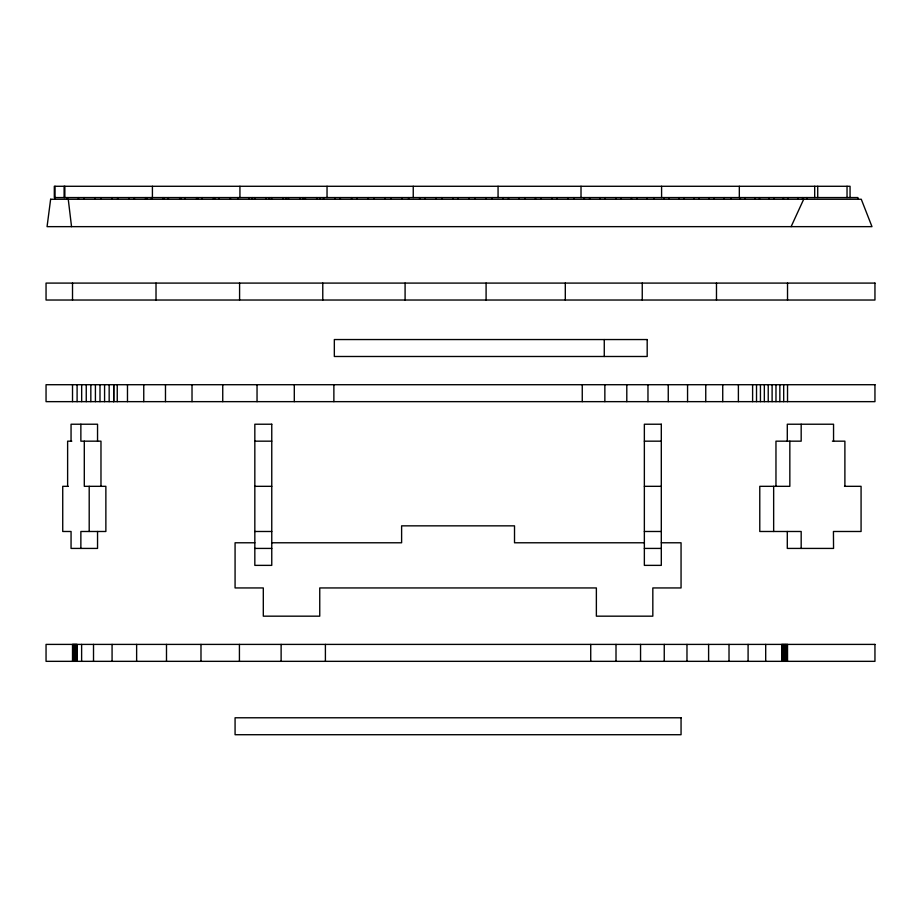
<?xml version="1.0" encoding="UTF-8"?>
<svg xmlns="http://www.w3.org/2000/svg" width="921" height="921" viewBox="0 0 921 921"><rect width="100%" height="100%" fill="white"/><g stroke="black" fill="none" stroke-linecap="round" stroke-linejoin="round"><path stroke-width="1.38" d="M791.116 226.647L803.699 199.258M71.803 441.171L67.624 441.171L67.624 486.323M254.829 441.171L271.764 441.171M644.355 441.171L661.301 441.171M832.4 441.171L844.891 441.171L844.891 486.323M68.292 486.323L62.732 486.323L62.732 531.486L71.067 531.486L71.055 548.421L97.545 548.421L97.545 531.486M254.829 486.323L271.764 486.323M644.355 486.323L661.301 486.323M844.499 486.323L861.077 486.323L861.077 531.486L833.436 531.486L833.551 548.421L787.294 548.421L787.294 531.486M254.829 531.486L271.764 531.486M644.355 531.486L661.301 531.486M254.829 542.78L235.074 542.78L235.074 587.943L263.302 587.943L263.302 616.172L319.748 616.172L319.748 587.943L596.371 587.943L596.371 616.172L652.828 616.172L652.828 587.943L681.056 587.943L681.056 542.78L661.301 542.78M271.764 542.78L401.614 542.78L401.614 525.845L514.517 525.845L514.517 542.78L644.355 542.78M254.829 548.421L271.764 548.421M644.355 548.421L661.301 548.421M68.258 199.258L71.539 226.647M857.923 199.258L857.923 197.566L54.316 197.566L54.316 186.284L850.06 186.284L850.06 197.566M847.032 186.284L847.032 197.566M833.551 441.171L833.551 424.224L787.294 424.224L787.294 441.171M817.721 186.284L817.721 197.566M814.694 186.284L814.694 197.566M806.808 197.566L806.808 199.258M802.571 197.566L802.571 199.258M801.178 424.224L801.178 441.171L775.966 441.171L775.966 486.323M801.178 548.421L801.178 531.486L759.779 531.486L759.779 486.323L789.838 486.323L789.838 441.171M797.782 197.566L797.782 199.258M788.215 197.566L788.215 199.258M787.524 283.092L787.524 300.027M787.524 384.713L787.524 401.648M787.524 644.401L787.524 661.336M786.879 644.401L786.879 661.336M786.235 644.401L786.235 661.336M785.59 644.401L785.59 661.336M784.945 644.401L784.945 661.336M784.301 644.401L784.301 661.336M783.69 384.713L783.69 401.648M783.656 644.401L783.656 661.336M783.426 197.566L783.426 199.258M783.011 644.401L783.011 661.336M782.366 644.401L782.366 661.336M781.722 644.401L781.722 661.336M779.845 384.713L779.845 401.648M775.977 384.713L775.977 401.648M773.859 197.566L773.859 199.258M773.652 486.323L773.652 531.486M772.109 384.713L772.109 401.648M769.07 197.566L769.07 199.258M768.229 384.713L768.229 401.648M765.696 644.401L765.696 661.336M764.338 384.713L764.338 401.648M760.435 384.713L760.435 401.648M759.503 197.566L759.503 199.258M756.521 384.713L756.521 401.648M754.713 197.566L754.713 199.258M752.607 384.713L752.607 401.648M748.094 644.401L748.094 661.336M745.147 197.566L745.147 199.258M740.357 197.566L740.357 199.258M739.321 186.284L739.321 197.566M738.389 384.713L738.389 401.648M730.79 197.566L730.79 199.258M729.018 644.401L729.018 661.336M724.309 197.566L724.309 199.258M722.732 384.713L722.732 401.648M716.48 283.092L716.48 300.027M714.247 197.566L714.247 199.258M709.216 197.566L709.216 199.258M708.606 644.401L708.606 661.336M705.751 384.713L705.751 401.648M699.154 197.566L699.154 199.258M694.135 197.566L694.135 199.258M687.561 384.713L687.561 401.648M686.974 644.401L686.974 661.336M684.073 197.566L684.073 199.258M679.042 197.566L679.042 199.258M668.98 197.566L668.98 199.258M668.255 384.713L668.255 401.648M664.248 644.401L664.248 661.336M663.949 197.566L663.949 199.258M661.589 186.284L661.589 197.566M653.887 197.566L653.887 199.258M647.97 384.713L647.97 401.648M647.175 197.566L647.175 199.258M642.248 283.092L642.248 300.027M640.556 644.401L640.556 661.336M636.71 197.566L636.71 199.258M631.472 197.566L631.472 199.258M626.798 384.713L626.798 401.648M621.007 197.566L621.007 199.258M616.011 644.401L616.011 661.336M615.769 197.566L615.769 199.258M605.304 197.566L605.304 199.258M604.855 384.713L604.855 401.648M604.268 339.55L604.268 356.485M600.066 197.566L600.066 199.258M590.729 644.401L590.729 661.336M589.601 197.566L589.601 199.258M584.363 197.566L584.363 199.258M582.256 384.713L582.256 401.648M581.013 186.284L581.013 197.566M573.898 197.566L573.898 199.258M567.877 197.566L567.877 199.258M565.298 283.092L565.298 300.027M557.078 197.566L557.078 199.258M551.679 197.566L551.679 199.258M540.892 197.566L540.892 199.258M535.492 197.566L535.492 199.258M524.694 197.566L524.694 199.258M519.294 197.566L519.294 199.258M508.496 197.566L508.496 199.258M503.096 197.566L503.096 199.258M498.065 186.284L498.065 197.566M492.309 197.566L492.309 199.258M486.092 283.092L486.092 300.027M485.874 197.566L485.874 199.258M474.833 197.566L474.833 199.258M469.307 197.566L469.307 199.258M458.267 197.566L458.267 199.258M452.752 197.566L452.752 199.258M441.712 197.566L441.712 199.258M436.186 197.566L436.186 199.258M425.145 197.566L425.145 199.258M419.619 197.566L419.619 199.258M413.241 186.284L413.241 197.566M408.579 197.566L408.579 199.258M405.09 283.092L405.09 300.027M401.982 197.566L401.982 199.258M390.78 197.566L390.78 199.258M385.174 197.566L385.174 199.258M373.972 197.566L373.972 199.258M368.365 197.566L368.365 199.258M357.164 197.566L357.164 199.258M351.557 197.566L351.557 199.258M340.356 197.566L340.356 199.258M334.749 197.566L334.749 199.258M333.874 384.713L333.874 401.648M327.036 186.284L327.036 197.566M325.401 644.401L325.401 661.336M323.547 197.566L323.547 199.258M322.776 283.092L322.776 300.027M319.978 197.566L319.978 199.258M316.663 197.566L316.663 199.258M305.381 197.566L305.381 199.258M303.055 197.566L303.055 199.258M299.739 197.566L299.739 199.258M294.294 384.713L294.294 401.648M288.457 197.566L288.457 199.258M286.132 197.566L286.132 199.258M282.816 197.566L282.816 199.258M281.124 644.401L281.124 661.336M271.534 197.566L271.534 199.258M269.208 197.566L269.208 199.258M265.893 197.566L265.893 199.258M257.04 384.713L257.04 401.648M254.61 197.566L254.61 199.258M252.285 197.566L252.285 199.258M248.969 197.566L248.969 199.258M239.932 186.284L239.932 197.566M239.587 283.092L239.587 300.027M239.425 644.401L239.425 661.336M237.687 197.566L237.687 199.258M230.411 197.566L230.411 199.258M222.744 384.713L222.744 401.648M219.14 197.566L219.14 199.258M214.57 197.566L214.57 199.258M213.499 197.566L213.499 199.258M202.217 197.566L202.217 199.258M200.985 644.401L200.985 661.336M197.658 197.566L197.658 199.258M196.587 197.566L196.587 199.258M192.017 384.713L192.017 401.648M185.305 197.566L185.305 199.258M180.735 197.566L180.735 199.258M179.664 197.566L179.664 199.258M168.393 197.566L168.393 199.258M166.494 644.401L166.494 661.336M165.481 384.713L165.481 401.648M163.823 197.566L163.823 199.258M162.752 197.566L162.752 199.258M156.017 283.092L156.017 300.027M152.414 186.284L152.414 197.566M151.481 197.566L151.481 199.258M146.911 197.566L146.911 199.258M145.576 197.566L145.576 199.258M143.757 384.713L143.757 401.648M136.63 644.401L136.63 661.336M134.397 197.566L134.397 199.258M128.802 197.566L128.802 199.258M127.478 384.713L127.478 401.648M117.612 197.566L117.612 199.258M117.243 384.713L117.243 401.648M112.017 197.566L112.017 199.258M112.074 644.401L112.074 661.336M109.162 384.713L109.162 401.648M104.58 384.713L104.58 401.648M100.976 486.323L100.976 441.171L80.864 441.171L80.864 424.224M100.838 197.566L100.838 199.258M99.998 384.713L99.998 401.648M97.545 441.171L97.545 424.224L71.055 424.224L71.055 441.171M95.416 384.713L95.416 401.648M95.243 197.566L95.243 199.258M93.516 644.401L93.516 661.336M90.834 384.713L90.834 401.648M89.199 486.323L89.199 531.486M86.252 384.713L86.252 401.648M84.295 441.171L84.295 486.323L105.869 486.323L105.869 531.486L80.864 531.486L80.864 548.421M84.064 197.566L84.064 199.258M81.67 384.713L81.67 401.648M81.624 644.401L81.624 661.336M78.469 197.566L78.469 199.258M77.099 384.713L77.099 401.648M77.099 644.401L77.099 661.336M76.581 644.401L76.581 661.336M76.075 644.401L76.075 661.336M75.568 644.401L75.568 661.336M75.062 644.401L75.062 661.336M74.555 644.401L74.555 661.336M74.048 644.401L74.048 661.336M73.53 644.401L73.53 661.336M73.024 644.401L73.024 661.336M72.517 283.092L72.517 300.027M72.517 384.713L72.517 401.648M72.517 644.401L72.517 661.336M67.279 197.566L67.279 199.258M64.85 186.284L64.85 197.566M64.113 186.284L64.113 197.566M55.041 186.284L55.041 197.566M54.949 197.566L54.949 199.258M50.632 199.258L47.063 226.647L871.98 226.647L861.273 199.258L50.632 199.258M874.95 283.092L46.05 283.092L46.05 300.027L874.95 300.027L874.95 283.092M647.187 339.55L334.335 339.55L334.335 356.485L647.187 356.485L647.187 339.55M874.95 384.713L46.05 384.713L46.05 401.648L874.95 401.648L874.95 384.713M271.764 424.224L254.829 424.224L254.829 565.367L271.764 565.367L271.764 424.224M661.301 424.224L644.355 424.224L644.355 565.367L661.301 565.367L661.301 424.224M874.95 644.401L46.05 644.401L46.05 661.336L874.95 661.336L874.95 644.401M681.056 717.781L235.074 717.781L235.074 734.716L681.056 734.716L681.056 717.781M113.72 401.648L113.732 384.713L113.697 401.648"/></g></svg>
